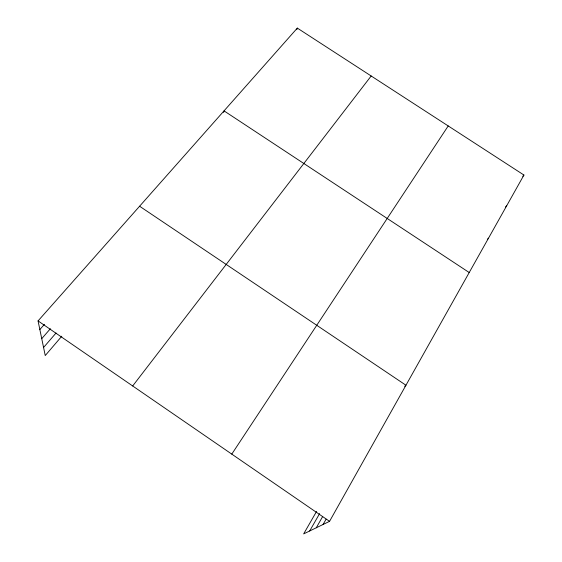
<?xml version="1.0" encoding="UTF-8"?>
<svg xmlns="http://www.w3.org/2000/svg" width="562" height="562" viewBox="0 0 562 562"><rect width="100%" height="100%" fill="white"/><g stroke="black" fill="none" stroke-linecap="round" stroke-linejoin="round"><path stroke-width="0.84" d="M223.655 112.491L224.034 110.876L469.214 272.535M296.806 29.716L297.326 28.1L523.939 175.042L329.557 521.346L303.656 533.9L316.554 511.441M323.087 524.486L326.093 519.162M316.273 527.788L322.679 516.506M309.683 530.985L319.609 513.598M231.783 454.117L448.216 125.937M132.681 385.975L371.173 75.982M61.785 336.231L45.241 355.556L38.061 320.909L297.326 28.1M43.569 347.485L56.045 333.013M41.743 338.654L50.369 328.735M39.853 329.55L44.447 324.316M522.786 176.285L523.939 175.042M505.505 206.999L506.713 205.727M487.317 239.384L488.504 238.176M404.647 386.298L405.954 385.237L139.601 206.233M38.061 320.909L329.557 521.346"/></g></svg>
